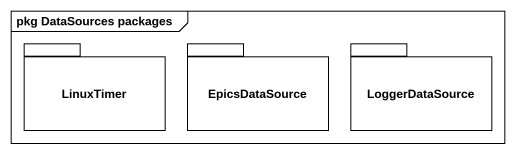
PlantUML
@startuml
mainframe pkg DataSources packages
package LinuxTimer {
}
package EpicsDataSource {
}
package LoggerDataSource {
}
@enduml
